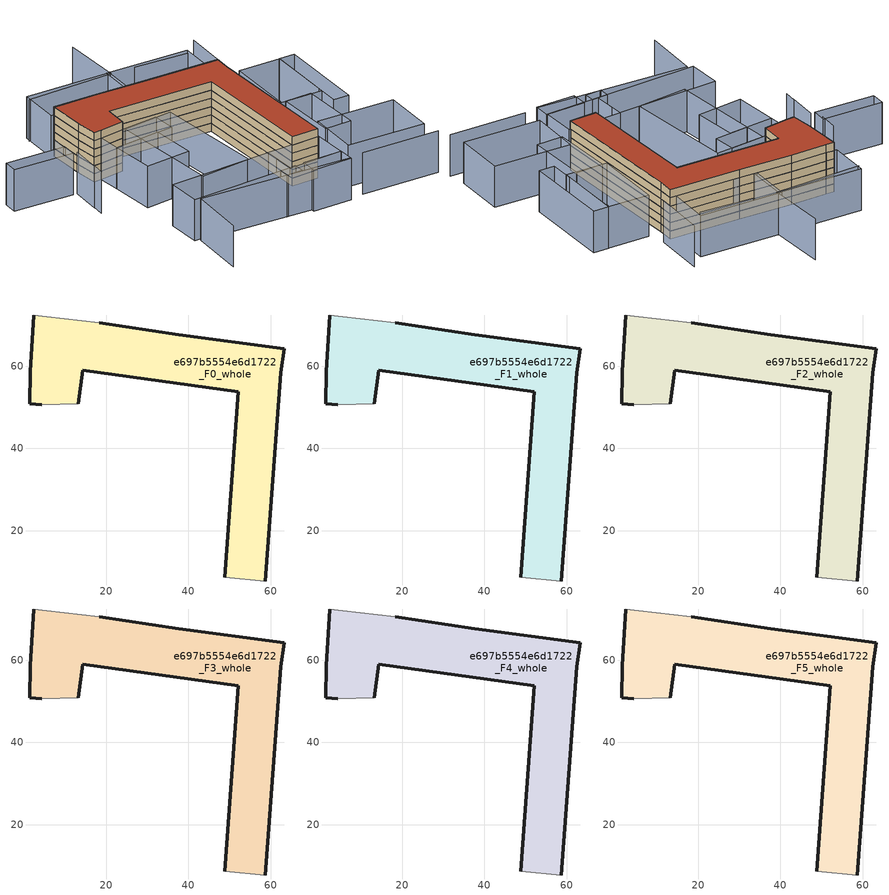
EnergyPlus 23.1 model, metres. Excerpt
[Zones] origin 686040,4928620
e697b5554e6d1722_F0_whole
 floor ground (EU_floor_Construction): 58.72,7.75 62.45,58.34 63.24,64.17 37.62,67.61 18.35,70.5 5.53,71.99 2.45,72.42 1.5,58.64 1.46,50.83 4.36,50.66 13.22,50.84 14.35,59.01 52.07,53.79 48.77,8.64 z0
 wall outside (EU_wall_Construction): 48.77,8.64 52.07,53.79 14.35,59.01 13.22,50.84 / 4.36,50.66 1.46,50.83 1.5,58.64 2.45,72.42 / 18.35,70.5 37.62,67.61 63.24,64.17 62.45,58.34 58.72,7.75 z0:3
 wall adiabatic (EU_wall_Construction): 13.22,50.84 4.36,50.66 / 2.45,72.42 5.53,71.99 18.35,70.5 / 58.72,7.75 48.77,8.64 z0:3
e697b5554e6d1722_F1_whole
 floor to e697b5554e6d1722_F0_whole (EU_floor_Construction): 58.72,7.75 62.45,58.34 63.24,64.17 37.62,67.61 18.35,70.5 5.53,71.99 2.45,72.42 1.5,58.64 1.46,50.83 4.36,50.66 13.22,50.84 14.35,59.01 52.07,53.79 48.77,8.64 z3
 wall outside (EU_wall_Construction): 48.77,8.64 52.07,53.79 14.35,59.01 13.22,50.84 / 4.36,50.66 1.46,50.83 1.5,58.64 2.45,72.42 / 18.35,70.5 37.62,67.61 63.24,64.17 62.45,58.34 58.72,7.75 z3:6
 wall adiabatic (EU_wall_Construction): 13.22,50.84 4.36,50.66 / 2.45,72.42 5.53,71.99 18.35,70.5 / 58.72,7.75 48.77,8.64 z3:6
e697b5554e6d1722_F2_whole
 floor to e697b5554e6d1722_F1_whole (EU_floor_Construction): 58.72,7.75 62.45,58.34 63.24,64.17 37.62,67.61 18.35,70.5 5.53,71.99 2.45,72.42 1.5,58.64 1.46,50.83 4.36,50.66 13.22,50.84 14.35,59.01 52.07,53.79 48.77,8.64 z6
 wall outside (EU_wall_Construction): 48.77,8.64 52.07,53.79 14.35,59.01 13.22,50.84 / 4.36,50.66 1.46,50.83 1.5,58.64 2.45,72.42 / 18.35,70.5 37.62,67.61 63.24,64.17 62.45,58.34 58.72,7.75 z6:9
 wall adiabatic (EU_wall_Construction): 13.22,50.84 4.36,50.66 / 2.45,72.42 5.53,71.99 18.35,70.5 / 58.72,7.75 48.77,8.64 z6:9
e697b5554e6d1722_F3_whole
 floor to e697b5554e6d1722_F2_whole (EU_floor_Construction): 58.72,7.75 62.45,58.34 63.24,64.17 37.62,67.61 18.35,70.5 5.53,71.99 2.45,72.42 1.5,58.64 1.46,50.83 4.36,50.66 13.22,50.84 14.35,59.01 52.07,53.79 48.77,8.64 z9
 wall outside (EU_wall_Construction): 48.77,8.64 52.07,53.79 14.35,59.01 13.22,50.84 / 4.36,50.66 1.46,50.83 1.5,58.64 2.45,72.42 / 18.35,70.5 37.62,67.61 63.24,64.17 62.45,58.34 58.72,7.75 z9:12
 wall adiabatic (EU_wall_Construction): 13.22,50.84 4.36,50.66 / 2.45,72.42 5.53,71.99 18.35,70.5 / 58.72,7.75 48.77,8.64 z9:12
e697b5554e6d1722_F4_whole
 floor to e697b5554e6d1722_F3_whole (EU_floor_Construction): 58.72,7.75 62.45,58.34 63.24,64.17 37.62,67.61 18.35,70.5 5.53,71.99 2.45,72.42 1.5,58.64 1.46,50.83 4.36,50.66 13.22,50.84 14.35,59.01 52.07,53.79 48.77,8.64 z12
 wall outside (EU_wall_Construction): 48.77,8.64 52.07,53.79 14.35,59.01 13.22,50.84 / 4.36,50.66 1.46,50.83 1.5,58.64 2.45,72.42 / 18.35,70.5 37.62,67.61 63.24,64.17 62.45,58.34 58.72,7.75 z12:15
 wall adiabatic (EU_wall_Construction): 13.22,50.84 4.36,50.66 / 2.45,72.42 5.53,71.99 18.35,70.5 / 58.72,7.75 48.77,8.64 z12:15
e697b5554e6d1722_F5_whole
 floor to e697b5554e6d1722_F4_whole (EU_floor_Construction): 58.72,7.75 62.45,58.34 63.24,64.17 37.62,67.61 18.35,70.5 5.53,71.99 2.45,72.42 1.5,58.64 1.46,50.83 4.36,50.66 13.22,50.84 14.35,59.01 52.07,53.79 48.77,8.64 z15
 wall outside (EU_wall_Construction): 48.77,8.64 52.07,53.79 14.35,59.01 13.22,50.84 / 4.36,50.66 1.46,50.83 1.5,58.64 2.45,72.42 / 18.35,70.5 37.62,67.61 63.24,64.17 62.45,58.34 58.72,7.75 z15:18
 wall adiabatic (EU_wall_Construction): 13.22,50.84 4.36,50.66 / 2.45,72.42 5.53,71.99 18.35,70.5 / 58.72,7.75 48.77,8.64 z15:18
 roof outside (EU_roof_Construction): 63.24,64.17 62.45,58.34 58.72,7.75 48.77,8.64 52.07,53.79 14.35,59.01 13.22,50.84 4.36,50.66 1.46,50.83 1.5,58.64 2.45,72.42 5.53,71.99 18.35,70.5 37.62,67.61 z18
shading: 63.02,-9.55 91.05,-13.29 / -0.05,-21.57 3.24,-1.09 / 3.24,-1.09 57.83,-9.85 / -9.21,37.69 -9.95,33.1 / -7.61,48.3 -9.38,37.39 / -7.84,59.34 -9.05,52.56 / 66.15,64.35 69.01,83.46 / 61.99,77.74 42.82,81.03 / 36.14,104.19 34.28,82.57 / 34.28,82.57 2.83,85.27 / 57.88,-10.17 43.49,-8.79 / 43.49,-8.79 44.05,-2.96 / 44.05,-2.96 58.44,-4.35 / 58.44,-4.35 57.88,-10.17 / 34.74,-6.18 34.92,-2.6 / 34.92,-2.6 40.75,-2.89 / 40.75,-2.89 40.57,-6.47 / 40.57,-6.47 34.74,-6.18 / 38.56,-2.95 39.51,9.51 / 39.51,9.51 59.14,8.01 / 59.14,8.01 58.19,-4.45 / 58.19,-4.45 38.56,-2.95 / 93.31,12.06 90.63,-6.72 / 90.63,-6.72 62.71,-2.74 / 62.71,-2.74 65.39,16.05 / 65.39,16.05 93.31,12.06 / 2.36,12.05 39.48,9.39 / 39.48,9.39 38.6,-2.86 / 38.6,-2.86 1.48,-0.2 / 1.48,-0.2 2.36,12.05 / 65.85,32.85 75.58,32.05 / 75.58,32.05 73.73,9.52 / 73.73,9.52 64,10.32 / 64,10.32 65.85,32.85 / 32.57,50.41 31.9,9.97 / 31.9,9.97 13.53,10.27 / 13.53,10.27 14.2,50.71 / 14.2,50.71 32.57,50.41 / 3.93,26.71 4.21,42.72 / 4.21,42.72 20.92,42.42 / 20.92,42.42 20.63,26.41 / 20.63,26.41 3.93,26.71 / 87.86,55.76 84.06,23.46 / 84.06,23.46 78.45,24.12 / 78.45,24.12 82.25,56.42 / 82.25,56.42 87.86,55.76 / 67.4,58.3 82.45,56.39 / 82.45,56.39 79.26,31.15 / 79.26,31.15 64.21,33.05 / 64.21,33.05 67.4,58.3 / 26.61,42.35 4.22,42.69 / 4.22,42.69 4.35,50.98 / 4.35,50.98 26.74,50.64 / 26.74,50.64 26.61,42.35 / -30.66,51.68 -29.9,56.86 / -29.9,56.86 -8.25,53.71 / -8.25,53.71 -9,48.53 / -9,48.53 -30.66,51.68 / 61.13,64.45 31.16,68.47 / 31.16,68.47 33.19,83.61 / 33.19,83.61 63.16,79.58 / 63.16,79.58 61.13,64.45 / 32.15,68.44 1.5,72.52 / 1.5,72.52 3.48,87.37 / 3.48,87.37 34.12,83.29 / 34.12,83.29 32.15,68.44 z0:15
[Building]
EU S2 Campaign: North Axis=0; Terrain=City; Solar Distribution=FullExterior
[Site:Location]
Bologna: Latitude=44.5; Longitude=11.25; Time Zone=1; Elevation=37
[SizingPeriod:WeatherFileDays]
AnnualSizingPeriod: Begin Month=1; Begin Day of Month=1; End Month=12; End Day of Month=31; Day of Week for Start Day=Monday; Use Weather File Daylight Saving Period=No; Use Weather File Rain and Snow Indicators=No
[MATERIAL]
EU_InternalMass_Material: Roughness=MediumRough; Thickness=0.1; Conductivity=1; Density=1800; Specific Heat=900; Thermal Absorptance=0.9; Solar Absorptance=0.7; Visible Absorptance=0.7
[MATERIAL:NOMASS] Roughness=MediumRough; Thermal Absorptance=0.9; Solar Absorptance=0.7; Visible Absorptance=0.7
Name | Thermal Resistance
EU_wall_NoMass | 0.905828
EU_roof_NoMass | 0.37593
EU_floor_NoMass | 0.67114
[CONSTRUCTION]
EU_wall_Construction: EU_wall_NoMass
EU_roof_Construction: EU_roof_NoMass
EU_floor_Construction: EU_floor_NoMass
EU_InternalMass_Construction: EU_InternalMass_Material
[ZONE] Type=1; Multiplier=1; Ceiling Height=autocalculate; Volume=3846.46; Floor Area=autocalculate; Part of Total Floor Area=Yes
e697b5554e6d1722_F0_whole; e697b5554e6d1722_F1_whole; e697b5554e6d1722_F2_whole; e697b5554e6d1722_F3_whole; e697b5554e6d1722_F4_whole; e697b5554e6d1722_F5_whole
[INTERNALMASS] Construction=EU_InternalMass_Construction; Surface Area=1282.15
Name | Zone or ZoneList
e697b5554e6d1722_F0_whole_EU_InternalMass | e697b5554e6d1722_F0_whole
e697b5554e6d1722_F1_whole_EU_InternalMass | e697b5554e6d1722_F1_whole
e697b5554e6d1722_F2_whole_EU_InternalMass | e697b5554e6d1722_F2_whole
e697b5554e6d1722_F3_whole_EU_InternalMass | e697b5554e6d1722_F3_whole
e697b5554e6d1722_F4_whole_EU_InternalMass | e697b5554e6d1722_F4_whole
e697b5554e6d1722_F5_whole_EU_InternalMass | e697b5554e6d1722_F5_whole
[OTHEREQUIPMENT] Fuel Type=Electricity; Design Level Calculation Method=Watts/Area; Power per Zone Floor Area=1; Fraction Latent=0; Fraction Radiant=0; Fraction Lost=0; Carbon Dioxide Generation Rate=0; EndUse Subcategory=EU_Step8_InternalGains
Name | Zone or ZoneList or Space or SpaceList | Schedule
EU_Step8_InternalGain_e697b5554e6d1722_F0_whole_f000 | e697b5554e6d1722_F0_whole | EU_Step8_GainSchedule_e697b5554e6d1722_F0_whole_f000
EU_Step8_InternalGain_e697b5554e6d1722_F1_whole_f000 | e697b5554e6d1722_F1_whole | EU_Step8_GainSchedule_e697b5554e6d1722_F1_whole_f000
EU_Step8_InternalGain_e697b5554e6d1722_F2_whole_f000 | e697b5554e6d1722_F2_whole | EU_Step8_GainSchedule_e697b5554e6d1722_F2_whole_f000
EU_Step8_InternalGain_e697b5554e6d1722_F3_whole_f000 | e697b5554e6d1722_F3_whole | EU_Step8_GainSchedule_e697b5554e6d1722_F3_whole_f000
EU_Step8_InternalGain_e697b5554e6d1722_F4_whole_f000 | e697b5554e6d1722_F4_whole | EU_Step8_GainSchedule_e697b5554e6d1722_F4_whole_f000
EU_Step8_InternalGain_e697b5554e6d1722_F5_whole_f000 | e697b5554e6d1722_F5_whole | EU_Step8_GainSchedule_e697b5554e6d1722_F5_whole_f000
[ZONEVENTILATION:DESIGNFLOWRATE] Schedule=EU_AlwaysOn; Design Flow Rate Calculation Method=AirChanges/Hour; Air Changes per Hour=0.73129; Ventilation Type=Natural; Fan Pressure Rise=0; Fan Total Efficiency=1; Constant Term Coefficient=1; Temperature Term Coefficient=0; Velocity Term Coefficient=0; Velocity Squared Term Coefficient=0; Minimum Indoor Temperature=-100; Maximum Indoor Temperature=100; Delta Temperature=-100; Minimum Outdoor Temperature=-100; Maximum Outdoor Temperature=100; Maximum Wind Speed=40
Name | Zone or ZoneList or Space or SpaceList
EU_ConstantAir_e697b5554e6d1722_F0_whole | e697b5554e6d1722_F0_whole
EU_ConstantAir_e697b5554e6d1722_F1_whole | e697b5554e6d1722_F1_whole
EU_ConstantAir_e697b5554e6d1722_F2_whole | e697b5554e6d1722_F2_whole
EU_ConstantAir_e697b5554e6d1722_F3_whole | e697b5554e6d1722_F3_whole
EU_ConstantAir_e697b5554e6d1722_F4_whole | e697b5554e6d1722_F4_whole
EU_ConstantAir_e697b5554e6d1722_F5_whole | e697b5554e6d1722_F5_whole
[HVACTEMPLATE:THERMOSTAT] Constant Heating Setpoint=20; Constant Cooling Setpoint=50
EU_HeatOnly_e697b5554e6d1722_F0_whole; EU_HeatOnly_e697b5554e6d1722_F1_whole; EU_HeatOnly_e697b5554e6d1722_F2_whole; EU_HeatOnly_e697b5554e6d1722_F3_whole; EU_HeatOnly_e697b5554e6d1722_F4_whole; EU_HeatOnly_e697b5554e6d1722_F5_whole
[HVACTEMPLATE:ZONE:IDEALLOADSAIRSYSTEM] System Availability Schedule=EU_AlwaysOn; Maximum Heating Supply Air Temperature=50; Minimum Cooling Supply Air Temperature=13; Maximum Heating Supply Air Humidity Ratio=0.0156; Minimum Cooling Supply Air Humidity Ratio=0.0077; Heating Limit=NoLimit; Cooling Limit=NoLimit; Heating Availability Schedule=EU_AlwaysOn; Cooling Availability Schedule=EU_CoolingOff; Dehumidification Control Type=ConstantSensibleHeatRatio; Cooling Sensible Heat Ratio=0.7; Dehumidification Setpoint=60; Humidification Control Type=None; Humidification Setpoint=30; Outdoor Air Method=None; Outdoor Air Flow Rate per Person=0.00944; Outdoor Air Flow Rate per Zone Floor Area=0; Outdoor Air Flow Rate per Zone=0; Demand Controlled Ventilation Type=None; Outdoor Air Economizer Type=NoEconomizer; Heat Recovery Type=None; Sensible Heat Recovery Effectiveness=0.7; Latent Heat Recovery Effectiveness=0.65
Name | Template Thermostat
e697b5554e6d1722_F0_whole | EU_HeatOnly_e697b5554e6d1722_F0_whole
e697b5554e6d1722_F1_whole | EU_HeatOnly_e697b5554e6d1722_F1_whole
e697b5554e6d1722_F2_whole | EU_HeatOnly_e697b5554e6d1722_F2_whole
e697b5554e6d1722_F3_whole | EU_HeatOnly_e697b5554e6d1722_F3_whole
e697b5554e6d1722_F4_whole | EU_HeatOnly_e697b5554e6d1722_F4_whole
e697b5554e6d1722_F5_whole | EU_HeatOnly_e697b5554e6d1722_F5_whole
[SIZING:ZONE] Zone Cooling Design Supply Air Temperature Input Method=SupplyAirTemperature; Zone Cooling Design Supply Air Temperature=13; Zone Heating Design Supply Air Temperature Input Method=SupplyAirTemperature; Zone Heating Design Supply Air Temperature=50; Zone Cooling Design Supply Air Humidity Ratio=0.008; Zone Heating Design Supply Air Humidity Ratio=0.008; Cooling Design Air Flow Method=DesignDay; Cooling Design Air Flow Rate=0; Cooling Minimum Air Flow per Zone Floor Area=0.000762; Cooling Minimum Air Flow=0; Cooling Minimum Air Flow Fraction=0.2; Heating Design Air Flow Method=DesignDay; Heating Design Air Flow Rate=0; Heating Maximum Air Flow per Zone Floor Area=0.002032; Heating Maximum Air Flow=0.141576; Heating Maximum Air Flow Fraction=0.3; Account for Dedicated Outdoor Air System=No; Dedicated Outdoor Air System Control Strategy=NeutralSupplyAir; Dedicated Outdoor Air Low Setpoint Temperature for Design=autosize; Dedicated Outdoor Air High Setpoint Temperature for Design=autosize; Zone Load Sizing Method=Sensible Load Only No Latent Load; Zone Latent Cooling Design Supply Air Humidity Ratio Input Method=HumidityRatioDifference; Zone Cooling Design Supply Air Humidity Ratio Difference=0.005; Zone Latent Heating Design Supply Air Humidity Ratio Input Method=HumidityRatioDifference; Zone Humidification Design Supply Air Humidity Ratio Difference=0.005
e697b5554e6d1722_F0_whole; e697b5554e6d1722_F1_whole; e697b5554e6d1722_F2_whole; e697b5554e6d1722_F3_whole; e697b5554e6d1722_F4_whole; e697b5554e6d1722_F5_whole
[SCHEDULE:CONSTANT]
Name | Hourly Value
EU_AlwaysOn | 1
EU_CoolingOff | 0
[SCHEDULE:FILE] Column Number=1; Rows to Skip at Top=0; Number of Hours of Data=8760; Column Separator=Comma; Interpolate to Timestep=No; Minutes per Item=60; Adjust Schedule for Daylight Savings=Yes
Name | File
EU_Step8_GainSchedule_e697b5554e6d1722_F0_whole_f000 | ../../schedules/e697b5554e6d1722/e697b5554e6d1722_F0_whole_f000_gain.csv
EU_Step8_GainSchedule_e697b5554e6d1722_F1_whole_f000 | ../../schedules/e697b5554e6d1722/e697b5554e6d1722_F1_whole_f000_gain.csv
EU_Step8_GainSchedule_e697b5554e6d1722_F2_whole_f000 | ../../schedules/e697b5554e6d1722/e697b5554e6d1722_F2_whole_f000_gain.csv
EU_Step8_GainSchedule_e697b5554e6d1722_F3_whole_f000 | ../../schedules/e697b5554e6d1722/e697b5554e6d1722_F3_whole_f000_gain.csv
EU_Step8_GainSchedule_e697b5554e6d1722_F4_whole_f000 | ../../schedules/e697b5554e6d1722/e697b5554e6d1722_F4_whole_f000_gain.csv
EU_Step8_GainSchedule_e697b5554e6d1722_F5_whole_f000 | ../../schedules/e697b5554e6d1722/e697b5554e6d1722_F5_whole_f000_gain.csv
